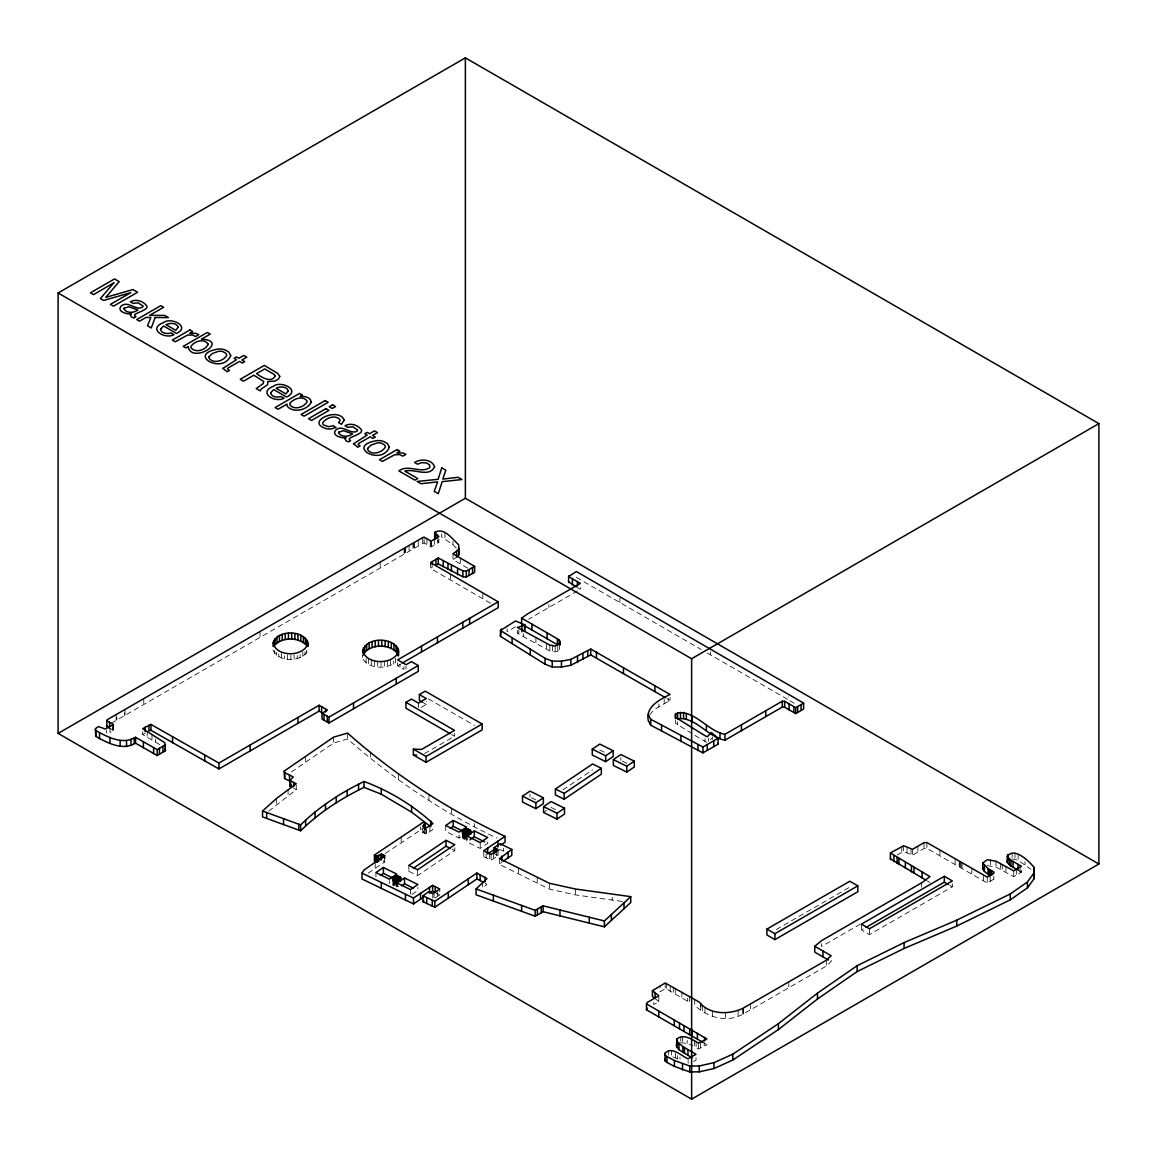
<?xml version="1.0" encoding="UTF-8"?>
<svg xmlns="http://www.w3.org/2000/svg" width="1157" height="1157" viewBox="0 0 1157 1157"><rect width="100%" height="100%" fill="white"/><g stroke="black" fill="none" stroke-linecap="round" stroke-linejoin="round"><path stroke-width="0.75" stroke-dasharray="5 3.75" d="M362.633 657.48L362.72 655.542M897.311 854.849L903.588 851.653L912.555 855.153L923.995 848.544L926.902 848.428L987.239 882.993L993.805 879.219L994.051 878.091M517.367 630.406L517.367 633.342L549.85 650.986L555.186 651.912L557.746 651.16L560.205 647.906M368.143 873.159L384.384 862.211L383.083 860.678M675.442 720.146L675.529 723.241L693.405 734.493M273.052 649.93C278.259 662.542 300.661 662.469 307.545 651.319M393.134 883.456L393.018 885.206L393.018 880.795M649.713 714.997L653.676 710.08L670.048 700.332L670.048 697.396M423.824 830.972L422.782 832.563L426.615 833.749L432.993 829.453L430.664 826.662M622.307 901.462L575.477 894.911L549.358 889.111L499.52 864.481L501.892 862.023M463.306 836.034C460.79 838.926 466.445 840.604 468.599 839.519M710.384 739.453L711.425 738.397L712.452 739.193L712.452 736.257M467.717 568.188L452.994 559.684L456.682 557.023M694.721 999.46L694.721 1005.346C707.361 1017.495 726.871 1023.265 743.286 1013.98L826.3 966.095L831.145 961.612L831.145 958.661M268.684 811.202L296.25 789.624L296.25 785.213M111.419 723.183L422.681 543.486L424.098 543.009L431.098 547.044L438.865 542.373L438.865 536.501M363.182 659.389C370.153 669.339 386.308 669.194 395.564 662.513L395.564 656.641M490.525 603.187L430.578 568.492L432.14 567.407L432.14 564.457M498.074 849.672L498.074 855.558L491.118 860.258L483.742 856.672L486.359 854.849M291.362 772.037L333.52 743.083L347.534 738.947C392.744 778.56 442.451 812.561 497.004 838.116M385.324 853.432L423.144 828.238M454.773 847.618L454.773 850.554L417.59 875.603L408.84 871.279L411.82 869.283M445.705 825.505L445.705 831.391L459.098 838.015L465.1 833.966M562.837 789.898L592.572 769.868M411.935 894.477L417.923 890.427L417.923 887.491M466.821 835.947L466.821 841.833L480.213 848.457L487.704 843.395L487.704 840.459M543.602 812.489L546.596 810.464M435.119 898.006L439.747 894.896L439.747 889.01M498.783 850.424L500.128 849.542L507.749 853.316M987.326 865.595L995.946 867.056L1013.749 876.731L1021.457 872.176L1021.457 869.24M577.488 590.938L528.662 619.169M113.487 724.542L113.487 730.414L110.002 732.424L110.002 728.028M159.666 744.616L142.658 734.536L145.218 733.061M403.981 666.446L403.981 669.397L397.661 665.738L400.64 664.017M421.047 707.462L426.311 704.425L426.311 701.489M424.547 753.583L454.527 736.271L454.527 733.336M689.586 996.495L689.586 1002.381L666.634 989.119L665.188 988.859L660.04 991.838L660.04 985.952M776.289 929.548L849.802 887.115M658.796 995.787L658.796 1001.658L653.748 1004.58L653.748 998.708M860.331 924.125L821.615 946.469L821.615 943.534M952.341 883.847L952.341 886.783L869.442 934.639L861.43 930.011L864.554 928.218M694.504 1040.75L694.504 1046.622L698.524 1048.951L706.913 1044.843L704.584 1043.339M693.65 1061.548L696.022 1060.174L696.022 1057.223M515.472 626.834L507.099 631.621L507.099 628.685M743.286 1013.98L743.401 1008.065M517.367 633.342L518.857 632.85L518.857 629.914M398.818 886.551L397.343 886.797L397.343 882.401M680.793 1042.688L687.2 1043.368L692.638 1045.581M1012.086 858.841L1018.117 860.258L1030.93 869.283M672.81 1056.919L679.998 1059.986L679.998 1057.05M393.337 881.215L393.337 885.611L395.087 886.566L395.087 880.679M694.88 735.404L707.216 742.664M296.25 789.624L293.647 788.336M599.76 749.967L604.229 752.18M622.35 761.147L626.819 763.36M531.468 797.737L535.937 799.95M555.548 809.654L551.094 807.441L551.094 804.505M494.936 853.996L498.074 855.558M451.852 849.108L454.773 850.554M435.234 892.524L439.747 894.896M456.335 548.158L452.922 544.585L441.338 536.79L441.338 533.854M576.374 577.401L701.171 649.453M707.419 653.069L788.351 699.783L788.351 696.847M577.43 587.582L580.351 589.26L580.351 586.324M1018.059 870.209L1021.457 872.176M667.025 698.582L670.048 700.332M949.666 885.25L952.341 886.783M927.336 880.983L929.953 882.487M428.321 698.814L474.471 725.468M422.16 702.024L426.311 704.425M451.49 734.507L454.527 736.271M109.553 728.158L113.487 730.414M789.869 700.708L795.987 704.382M655.079 998.433L658.796 1001.658M485.202 883.066L486.923 884.512L482.527 887.867L482.527 883.471M437.259 540.883L438.865 542.373M1025.001 861.69L1025.001 864.641M1020.069 867.2L1020.069 873.087M1018.117 854.387L1018.117 860.258M1016.352 869.355L1016.352 875.242M1014.964 853.056L1014.964 858.942M1013.749 870.859L1013.749 876.731M1012.086 852.955L1012.086 857.366M1005.997 866.477L1005.997 872.364M1002.237 864.308L1002.237 870.18M1000.631 863.382L1000.631 869.254M995.946 861.184L995.946 867.056M993.805 876.268L993.805 879.219M990.609 859.709L990.609 865.595M990.175 876.89L990.175 881.301M987.239 877.122L987.239 882.993M983.58 875.271L983.58 881.157M971.808 868.488L971.808 874.359M962.089 862.862L962.089 868.748M960.99 862.225L960.99 868.112M960.035 861.69L960.035 867.562M959.24 861.227L959.24 867.099M955.103 858.841L955.103 864.713M939.932 850.077L939.932 855.949M926.902 842.556L926.902 848.428M923.995 842.672L923.995 848.544M921.652 882.834L921.652 887.245M917.891 846.186L917.891 852.073M912.555 849.281L912.555 855.153M911.007 849.18L911.007 855.066M907.088 847.387L907.088 853.259M903.588 845.781L903.588 851.653M901.78 846.389L901.78 852.261M869.442 928.767L869.442 934.639M861.43 924.139L861.43 930.011M826.3 960.223L826.3 966.095M788.814 981.859L788.814 987.731M750.618 1003.914L750.618 1009.786M743.112 1008.224L743.112 1014.111M742.924 1008.354L742.924 1014.226M738.079 1010.582L738.079 1016.453M725.453 1012.78L725.453 1018.666M712.64 1011.146L712.64 1017.017M710.543 651.926L710.543 654.862M708.59 738.34L708.59 741.275M705.018 738.658L705.018 741.608M704.989 1007.675L704.989 1013.546M704.165 1040.548L704.165 1046.434M702.545 1005.78L702.545 1011.652M700.694 1006.662L700.694 1009.598M700.477 1042.688L700.477 1048.56M698.524 1043.064L698.524 1048.951M696.124 1041.676L696.124 1047.562M688.14 1060.275L688.14 1063.225M687.677 998.332L687.677 1001.282M687.2 1040.432L687.2 1043.368M682.543 1036.441L682.543 1042.327M681.878 992.055L681.878 997.927M680.793 1036.802L680.793 1041.213M677.612 1055.676L677.612 1058.612M677.409 721.751L677.409 724.701M675.457 1053.333L675.457 1057.744M675.269 988.223L675.269 994.109M673.258 987.066L673.258 992.952M671.494 1050.628L671.494 1055.039M670.192 986.776L670.192 991.187M668.356 698.365L668.356 701.301M668.457 1050.643L668.457 1055.054M666.634 983.248L666.634 989.119M665.188 982.987L665.188 988.859M664.176 699.305L664.176 703.716M658.839 703.861L658.839 706.797M620.861 757.473L620.861 760.409M619.906 598.126L619.906 602.537M612.169 897.254L612.169 900.204M575.477 889.024L575.477 894.911M559.626 645.244L559.626 649.655M557.746 645.273L557.746 651.16M555.186 646.025L555.186 651.912M552.482 645.924L552.482 651.796M549.85 645.114L549.85 650.986M549.358 883.239L549.358 889.111M548.881 604.561L548.881 607.497M546.654 643.393L546.654 649.279M537.253 877.252L537.253 883.138M535.908 637.55L535.908 643.422M529.978 794.064L529.978 796.999M523.383 633.674L523.383 636.61M518.596 868.025L518.596 873.911M503.555 848.298L503.555 851.234M499.52 858.595L499.52 864.481M496.671 850.641L496.671 856.513M493.345 852.883L493.345 858.769M491.118 854.387L491.118 860.258M489.642 853.707L489.642 859.593M486.142 853.447L486.142 857.858M483.742 850.785L483.742 856.672M482.859 592.789L482.859 598.675M480.213 842.571L480.213 848.457M474.515 823.625L474.515 826.575M467.124 835.368L467.124 839.78M466.358 835.368L466.358 839.78M465.591 833.821L465.591 839.693M464.854 833.662L464.854 839.534M464.174 833.402L464.174 839.288M463.581 833.083L463.581 838.955M463.118 832.707L463.118 838.579M462.8 832.302L462.8 838.174M462.569 832.895L462.612 837.74M460.327 558.05L460.327 563.922M459.098 835.079L459.098 838.015M452.922 541.65L452.922 544.585M452.994 553.813L452.994 559.684M451.447 808.164L451.447 814.051M450.463 574.089L450.463 579.961M444.939 532.77L444.939 538.641M437.925 537.224L437.925 543.11M437.303 890.659L437.303 896.53M434.323 539.307L434.323 545.193M434.02 892.871L434.02 898.743M432.79 893.638L432.79 898.049M431.344 541.028L431.344 546.899M431.098 541.172L431.098 547.044M430.578 562.62L430.578 568.492M430.216 540.666L430.216 546.538M429.84 825.693L429.84 831.579M428.987 795.119L428.987 800.991M426.933 538.772L426.933 544.643M426.615 829.338L426.615 833.749M425.776 828.166L425.776 834.052M424.301 828.918L424.301 833.329M424.098 538.598L424.098 543.009M422.782 828.166L422.782 832.563M422.681 537.6L422.681 543.486M420.526 826.778L420.526 829.714M418.429 703.094L418.429 707.505M418.227 540.174L418.227 546.046M417.59 869.731L417.59 875.603M414.293 542.431L414.293 548.317M413.844 542.705L413.844 548.577M412.962 543.212L412.962 549.083M410.431 889.603L410.431 894.014M409.072 545.453L409.072 551.339M408.84 865.407L408.84 871.279M406.049 666.172L406.049 669.122M405.471 547.536L405.471 553.408M404.878 547.868L404.878 553.755M404.473 548.1L404.473 553.986M404.097 548.317L404.097 554.203M401.161 836.873L401.161 842.759M399.975 664.132L399.975 667.068M398.326 774.713L398.326 780.585M397.661 662.802L397.661 665.738M397.039 882.979L397.039 885.915M396.576 882.401L396.576 886.812M395.81 880.853L395.81 886.725M394.392 880.434L394.392 886.32M393.799 880.115L393.799 885.987M393.322 661.153L393.322 664.089M390.589 659.519L390.589 665.391M389.33 880.636L389.33 883.572M387.552 660.459L387.552 666.331M384.384 857.8L384.384 862.211M384.341 661.037L384.341 666.909M381.015 661.254L381.015 667.141M380.205 562.114L380.205 568M377.674 661.124L377.674 666.996M375.938 872.537L375.938 876.948M375.186 862.543L375.186 868.415M374.405 660.633L374.405 666.504M371.325 659.779L371.325 665.665M370.341 752.571L370.341 756.982M368.519 658.579L368.519 664.451M366.118 658.521L366.118 662.932M347.534 733.061L347.534 738.947M333.52 737.197L333.52 743.083M306.562 650.191L306.562 653.127M305.549 756.418L305.549 762.289M304.985 651.883L304.985 654.819M302.801 651.941L302.801 656.352M300.155 654.674L300.155 657.61M297.219 655.585L297.219 658.521M294.095 654.674L294.095 659.085M290.87 654.891L290.87 659.302M288.079 789.479L288.079 795.351M287.63 654.761L287.63 659.172M284.477 655.759L284.477 658.695M281.484 653.459L281.484 657.87M278.75 653.763L278.75 656.699M276.436 652.288L276.436 655.224M276.552 798.417L276.552 804.289M274.701 650.624L274.701 653.56M260.007 631.52L260.007 637.391M155.53 739.121L155.53 742.056M151.986 734.131L151.986 740.017M147.17 731.354L147.17 737.24M143.772 698.626L143.772 704.497M142.658 731.6L142.658 734.536M125.014 709.458L125.014 715.33M124.363 712.77L124.363 715.706M116.828 717.109L116.828 720.059M116.134 714.578L116.134 720.464M113.111 724.759L113.111 730.631M112.764 725.598L112.764 730.009M106.473 730.053L106.473 732.988"/><path stroke-width="1.5" d="M273.124 642.178C274.961 657.234 303.756 657.436 307.921 643.581C304.493 628.526 271.953 629.422 273.124 646.589M362.72 649.67C364.614 665.188 394.291 665.391 398.587 651.116C395.115 636.119 363.761 636.422 362.72 652.606M665.029 1059.118L665.087 1060.781L666.953 1062.444L674.43 1066.407L689.789 1071.917L699.262 1071.845L713.985 1068.533L732.786 1060.043L778.401 1029.571L817.478 999.012L857.135 971.576L904.08 948.48L956.767 926.048L1010.263 899.828L1027.445 887.853L1033.736 879.161L1034.156 867.576C1029.368 861.198 1013.633 846.374 1007.255 856.556L1010.972 860.229L1021.457 866.304L1013.749 870.859L995.946 861.184L987.326 859.723L982.756 862.963L982.756 868.835L984.39 871.438L990.146 875.835L990.146 869.948M1033.736 879.161L1034.156 867.576M1016.815 869.486L1010.972 866.116L1007.255 862.442L1007.978 854.618M803.623 703.109L795.712 707.679L784.634 701.33L782.277 701.214L724.962 734.305C707.91 731.369 695.487 710.456 677.597 712.943L677.597 718.83C695.487 716.328 707.91 737.255 724.962 740.176L782.277 707.086L784.634 707.202L795.712 713.565L803.623 708.995L803.623 703.109L576.374 571.529L568.564 576.591L580.351 583.388L527.115 614.193L521.605 618.142L521.605 624.028M576.172 586.859L568.651 581.855M691.987 1057.816L678.971 1049.688L676.57 1046.651L676.802 1039.015C683.628 1033.288 692.146 1039.593 698.524 1043.064L706.913 1038.957L646.474 1003.914L647.501 1002.309L658.796 995.787L652.432 990.638L665.188 982.987L699.305 1002.121C709.371 1015.007 729.734 1014.863 743.286 1008.109L826.3 960.223L831.145 955.725L814.745 946.252L821.615 940.598L921.652 882.834L929.953 876.616L890.398 852.955L903.588 845.781L912.555 849.281L923.995 842.672L926.902 842.556L987.239 877.122L993.805 873.333L994.051 872.204L988.092 868.719L982.756 862.963M676.57 1046.651L676.802 1039.015M392.888 878.004C392.773 881.764 399.729 881.909 401.031 878.857C400.467 874.345 390.574 875.589 392.888 880.954M462.67 830.986C462.554 834.732 469.511 834.877 470.812 831.84C470.248 827.313 460.356 828.557 462.67 833.922M677.597 712.943L675.442 714.274L675.529 717.354L705.018 735.722L707.216 736.792L711.425 732.526L718.078 738.282L718.078 744.153L702.935 752.889L650.668 725.135L648.267 720.551C645.447 706.479 659.808 699.696 670.048 694.446L590.706 649.019L570.82 659.403L561.478 661.153L552.251 661.139L545.048 658.304L500.446 630.478L515.472 620.962L524.728 624.766L524.584 630.97L524.728 624.766M521.605 618.142L557.414 638.823L559.438 640.298L559.626 643.784L555.186 646.025L549.85 645.114L517.367 627.456L524.584 625.098M362.72 655.542C368.736 643.032 391.76 643.061 398.355 655.064M425.096 829.627L425.226 823.394L423.144 822.352L374.42 855.037L374.42 860.909L376.965 861.994L378.845 861.17L378.845 855.298M374.42 855.037L376.965 856.122L381.738 854.126L384.688 855.587L363.934 870.122L361.996 873.101L361.996 878.973L413.512 903.921L423.52 897.181M665.521 697.714L590.706 654.905L570.82 665.275L561.478 667.025L552.251 667.01L545.048 664.176L500.446 636.364L501.343 629.075M703.152 1042.5L646.474 1009.786L647.501 1008.181M109.553 728.158L106.589 726.437L107.095 719.799L422.681 537.6L424.098 537.123L431.098 541.172L438.865 536.501L434.656 532.582C443.883 526.551 452.474 539.321 458.606 544.672L459.329 554.405L456.682 557.023L456.682 551.137L459.329 548.519M106.589 726.437L107.095 725.685M456.682 551.137L452.994 553.813L474.63 566.38L466.314 571.139L462.887 570.907L438.272 557.992L430.578 562.62L498.204 601.814L397.661 659.866L406.049 664.711L411.444 661.602L418.27 665.55L418.27 671.422L328.964 722.98L322.08 719.076L322.08 713.189L327.445 710.08L319.101 705.249L218.919 763.042L150.96 724.441L142.658 728.664L164.844 742.736L165.465 750.676L157.193 755.535L135.571 743.184C122.642 750.98 107.587 743.011 95.785 736.416L95.366 729.243L96.219 728.028L98.591 726.596L105.301 728.997L113.487 724.542L106.589 720.565M676.57 1040.765L682.89 1046.666L696.022 1054.287L688.14 1058.814C681.892 1056.341 671.566 1045.74 665.029 1053.246L665.087 1054.895L666.953 1056.558L674.43 1060.535L689.789 1066.045L699.262 1065.973L713.985 1062.647L732.786 1054.172L778.401 1023.685L817.478 993.14L857.135 965.705L904.08 942.608L956.767 920.162L1010.263 893.956L1027.445 881.981L1033.736 873.275M306.865 639.893L306.865 645.765C298.882 636.683 281.397 636.654 273.804 646.213L273.804 640.342M982.756 868.835L983.45 867.952M494.111 853.562L494.111 847.691L500.128 843.67L511.813 849.469L499.52 858.595L549.358 883.239L575.477 889.024L630.753 896.632L630.753 902.518L604.402 926.829L543.154 911.716L535.156 916.214L476.077 894.795L476.077 888.923L486.923 878.64L476.872 873.072L434.858 901.332L422.927 895.778L422.927 901.665L434.858 907.204L476.872 878.958L476.872 873.072M425.096 823.741L422.638 826.358L425.776 828.166L432.993 823.582C413.223 805.33 389.345 790.838 364.05 781.51C340.925 792.733 318.999 806.834 300.632 824.912L300.632 830.798L262.538 816.9L262.538 811.014L276.552 798.417L296.25 783.752L289.915 780.469L293.3 776.954L284.651 772.659L284.26 771.039L333.52 737.197L347.534 733.061C394.841 774.944 447.759 809.582 505.031 836.352L505.031 842.238L500.721 845.145M300.632 830.798C318.999 812.706 340.925 798.605 364.05 787.382L381.275 794.179L411.588 812.127L430.664 826.662L430.664 820.79M290.696 780.989L290.696 786.876L289.915 786.341L291.289 785.053M604.402 926.829L604.402 920.958L630.753 896.632M422.927 901.665L423.939 900.855M422.927 895.778L428.77 891.729L432.79 893.638L439.747 889.01L432.602 885.336L413.512 898.034L413.512 903.921M505.031 836.352L483.742 850.785L491.118 854.387L498.074 849.672L494.111 847.691M383.43 867.49L375.938 872.537L389.33 879.161L396.822 874.114L383.43 867.49L383.43 873.361L380.422 875.386M453.211 820.458L445.705 825.505L459.098 832.129L466.589 827.081L453.211 820.458L453.211 826.344L450.203 828.354M446.023 840.344L408.84 865.407L417.59 869.731L454.773 844.682L446.023 840.344L446.023 846.23L413.309 868.271M522.487 796.175L529.978 791.128L543.371 797.752L543.371 803.623L535.879 808.671L522.487 802.047L522.487 796.175L535.879 802.799L543.371 797.752M592.268 749.143L599.76 744.096L613.152 750.719L613.152 756.591L605.661 761.639L592.268 755.015L592.268 749.143L605.661 755.767L613.152 750.719M404.531 877.932L397.039 882.979L410.431 889.603L417.923 884.555L404.531 877.932L404.531 883.803L401.537 885.828M474.312 830.9L466.821 835.947L480.213 842.571L487.704 837.523L474.312 830.9L474.312 836.771L469.814 839.808M555.403 789.031L592.572 763.982L601.322 768.306L601.322 774.192L564.153 799.241L555.403 794.917L555.403 789.031L564.153 793.369L601.322 768.306M543.602 806.617L551.094 801.57L564.486 808.193L564.486 814.065L556.994 819.113L543.602 812.489L543.602 806.617L556.994 813.241L564.486 808.193M613.369 759.585L620.861 754.538L634.267 761.161L634.267 767.033L626.761 772.081L613.369 765.457L613.369 759.585L626.761 766.209L634.267 761.161M494.936 849.036L487.661 853.938L487.661 848.067M503.136 861.184L511.813 855.341L511.813 849.469M435.234 886.638L435.234 892.524L432.602 891.223L429.507 893.132L429.507 887.26M95.366 729.243L95.785 730.544C107.587 737.125 122.642 745.094 135.571 737.298L157.193 749.649L165.465 744.79M58.11 292.981L465.374 57.85L1098.89 423.607L1098.89 864.019L691.626 1099.15L58.11 733.393L58.11 292.981L691.626 658.738L1098.89 423.607M58.11 733.393L465.374 498.262L1098.89 864.019M435.451 532.119L435.263 539.032L435.451 537.991M474.63 566.38L474.63 572.252L466.314 577.01L462.887 576.793L438.272 563.864L435.9 565.238L435.9 559.352M148.949 725.02L148.949 730.906L150.96 730.313L218.919 768.928L319.101 711.136L321.617 712.582L321.617 706.71M402.13 663.149L498.204 607.685L498.204 601.814M322.08 713.189L328.964 717.109L418.27 665.55M449.972 733.639L405.919 708.2L405.919 702.313L411.487 699.103L418.429 703.094L426.311 698.539L419.384 694.547L419.384 700.419L422.16 702.024M419.384 694.547L425.241 691.163L482.165 724.022L482.165 729.908L426.036 762.304L413.367 755L413.367 749.114L421.553 749.432L454.527 730.385L405.919 702.313M413.367 749.114L426.036 756.432L482.165 724.022M648.267 714.679L650.668 719.249L702.935 747.017L718.078 738.282M766.903 929.085L849.802 881.229L857.814 885.857L857.814 891.743L774.915 939.6L766.903 934.972L766.903 929.085L774.915 933.713L774.915 939.6M774.915 933.713L857.814 885.857M944.329 876.283L861.43 924.139L869.442 928.767L952.341 880.911L944.329 876.283L944.329 882.155L948.335 884.469M866.116 927.307L944.329 882.155M476.077 888.923L535.156 910.328L543.154 905.844L604.402 920.958M676.802 1044.887L677.828 1044.395M413.367 755L416.636 755.116M262.538 811.014L300.632 824.912M361.996 873.101L413.512 898.034M453.211 826.344L462.135 830.755M474.312 836.771L484.725 841.934M446.023 846.23L450.391 848.385M284.26 771.039L284.651 778.545L289.51 780.946L289.51 775.074M476.872 878.958L483.93 882.444M383.43 873.361L392.353 877.787M404.531 883.803L413.468 888.229M523.08 624.881L557.414 644.709L557.414 638.823M890.398 858.841L926.034 880.231M828.412 960.021L814.745 952.139L814.745 946.252M717.644 743.401L718.078 744.153M164.844 748.608L165.465 750.676M458.852 551.831L459.329 554.405M1027.445 881.981L1027.445 887.853M1018.059 864.337L1018.059 870.209M1013.069 861.444L1013.069 867.331M1010.972 860.229L1010.972 866.116M1010.263 893.956L1010.263 899.828M1009.323 858.856L1009.323 864.742M1007.834 854.69L1007.834 860.577M1007.458 854.922L1007.255 862.442M991.723 870.859L991.723 875.271M988.092 868.719L988.092 874.591M984.39 865.566L984.39 871.438M956.767 920.162L956.767 926.048M922.115 872.089L922.115 877.961M913.972 867.388L913.972 873.26M911.441 865.928L911.441 871.799M905.367 862.413L905.367 868.285M904.08 942.608L904.08 948.48M898.931 858.696L898.931 864.583M897.138 857.67L897.138 863.541M893.927 855.804L893.927 861.69M890.398 852.955L890.456 859.694M857.135 965.705L857.135 971.576M822.945 950.996L822.945 956.868M817.478 993.14L817.478 999.012M801.049 704.599L801.049 710.485M797.679 706.551L797.679 712.423M795.712 707.679L795.712 713.565M793.89 706.667L793.89 712.553M789.146 703.933L789.146 709.82M784.634 701.33L784.634 707.202M782.277 701.214L782.277 707.086M778.401 1023.685L778.401 1029.571M765.775 710.731L765.775 716.617M741.449 724.788L741.449 730.66M732.786 1054.172L732.786 1060.043M724.962 734.305L724.962 740.176M720.001 732.699L720.001 738.571M713.985 1062.647L713.985 1068.533M713.724 740.798L713.724 746.67M707.289 744.501L707.289 750.372M706.392 724.832L706.392 730.718M704.584 1037.453L704.584 1040.389M702.935 747.017L702.935 752.889M700.694 1003.726L700.694 1006.662M699.262 1065.973L699.262 1071.845M697.946 744.689L697.946 750.575M697.382 1033.302L697.382 1039.174M692.088 716.573L692.088 722.46M691.9 1030.135L691.9 1036.007M691.626 658.738L691.626 1099.15M689.789 1066.045L689.789 1071.917M689.688 1028.862L689.688 1034.734M687.952 1049.601L687.952 1055.473M686.347 713.276L686.347 719.148M684.481 1047.591L684.481 1053.463M683.961 1025.55L683.961 1031.422M683.57 712.394L683.57 718.28M682.89 1046.666L682.89 1052.537M682.5 1064.035L682.5 1069.907M680.909 735.65L680.909 741.521M680.504 712.293L680.504 718.164M679.492 1022.976L679.492 1028.848M678.971 1043.802L678.971 1049.688M675.442 714.274L675.442 718.685M674.43 1060.535L674.43 1066.407M674.3 1019.968L674.3 1025.854M666.953 1056.558L666.953 1062.444M665.029 1053.246L665.087 1060.781M661.558 725.294L661.558 731.166M658.781 1011.016L658.781 1016.887M655.079 992.561L655.079 998.433L652.432 996.524L652.432 990.638M654.934 685.725L654.934 691.597M650.668 719.249L650.668 725.135M646.474 1003.914L646.474 1009.786M626.761 766.209L626.761 772.081M624.013 902.865L624.013 908.737M623.464 667.56L623.464 673.432M611.402 914.493L611.402 920.379M605.661 755.767L605.661 761.639M596.462 651.97L596.462 657.841M590.706 649.019L590.706 654.905M589.275 917.226L589.275 923.098M587.785 650.711L587.785 656.597M582.94 653.503L582.94 659.389M577.531 656.641L577.531 662.513M577.43 581.696L577.43 586.107M572.426 578.818L572.426 584.69M570.82 659.403L570.82 665.275M568.651 575.984L568.564 582.463M564.153 793.369L564.153 799.241M561.478 661.153L561.478 667.025M560.205 642.019L560.205 644.97M559.974 909.995L559.974 915.867M559.438 640.298L559.438 644.695M556.994 813.241L556.994 819.113M552.251 661.139L552.251 667.01M547.116 632.879L547.116 638.751M545.048 658.304L545.048 664.176M543.154 905.844L543.154 911.716M541.216 906.9L541.216 912.786M537.412 909.055L537.412 914.927M535.879 802.799L535.879 808.671M535.156 910.328L535.156 916.214M531.916 624.1L531.916 629.972M530.296 649.193L530.296 655.064M521.937 625.966L521.937 631.838M521.605 905.425L521.605 911.311M512.117 637.811L512.117 643.697M508.125 851.957L508.125 857.829M501.892 856.151L501.892 860.562M500.446 630.478L500.446 636.364M497.857 841.197L497.857 847.069M496.83 849.064L496.83 852M494.936 848.124L494.936 852.521M493.359 895.185L493.359 901.057M485.202 877.194L485.202 881.591M480.155 874.692L480.155 880.578M472.548 567.581L472.548 573.467M470.725 830.943L470.841 834.327M470.48 830.524L470.48 833.459M470.089 830.133L470.089 833.069M469.626 618.315L469.626 624.187M469.554 829.786L469.554 834.197M469.062 569.606L469.062 575.477M468.903 829.497L468.903 835.368M468.281 878.799L468.281 884.671M468.195 829.28L468.195 835.166M467.442 829.164L467.442 835.036M466.676 829.121L466.676 835.007M466.314 571.139L466.314 577.01M465.909 829.179L465.909 835.05M465.374 57.85L465.374 498.262M465.172 829.294L465.172 835.18M464.478 829.497L464.478 833.908M463.841 829.786L463.841 834.197M463.306 830.148L463.306 833.083M462.887 570.907L462.887 576.793M462.8 622.249L462.8 628.135M462.916 830.552L462.916 833.488M457.565 568.825L457.565 574.711M451.432 565.556L451.432 571.428M448.251 892.307L448.251 898.179M447.976 563.56L447.976 569.432M443.232 560.827L443.232 566.699M438.272 557.992L438.272 563.864M437.447 636.885L437.447 642.771M437.259 535.011L437.259 537.947M434.786 532.495L434.786 538.381M434.858 901.332L434.858 907.204M434.656 532.582L434.656 538.453M432.602 885.336L432.602 891.223M432.14 561.521L432.14 564.457M432.284 900.406L432.284 906.293M426.745 897.673L426.745 903.545M426.036 756.432L426.036 762.304M425.226 823.394L425.226 829.265M423.824 825.086L423.824 828.036M421.538 646.069L421.538 651.955M420.526 893.32L420.526 899.191M411.588 806.255L411.588 812.127M405.471 894.592L405.471 900.479M400.698 877.556L400.698 880.491M400.308 877.165L400.308 881.576M399.772 876.818L399.772 881.215M399.122 876.514L399.122 880.925M398.587 651.116L398.587 655.527M398.413 876.312L398.413 880.723M398.355 649.178L398.196 655.976M397.675 876.196L397.675 880.607M397.502 647.298L397.502 653.184M396.894 876.153L396.894 880.564M396.244 678.262L396.244 684.149M396.027 645.519L396.027 651.405M396.128 876.196L396.128 880.607M395.39 876.326L395.39 880.737M394.696 876.529L394.696 880.94M394.074 876.818L394.074 881.229M393.93 643.899L393.93 649.771M393.539 877.18L393.539 881.591M393.134 877.584L393.134 880.52M391.297 642.511L391.297 648.397M388.333 641.484L388.333 647.37M385.151 640.819L385.151 646.691M384.688 855.587L384.688 858.537M383.083 854.792L383.083 857.742M381.839 640.501L381.839 646.387M381.738 854.126L381.738 858.537M381.275 788.307L381.275 794.179M381.304 882.646L381.304 888.518M381.029 854.329L381.029 860.201M378.498 640.544L378.498 646.43M376.965 856.122L376.965 861.994M376.502 856.064L376.502 861.936M375.389 855.515L375.389 861.387M375.215 640.949L375.215 646.835M372.077 641.716L372.077 647.587M369.184 642.829L369.184 648.715M366.668 644.29L366.668 650.162M364.73 645.953L364.73 651.839M364.05 781.51L364.05 787.382M363.414 647.761L363.414 653.647M358.554 784.215L358.554 790.101M353.521 702.935L353.521 708.807M347.158 790.332L347.158 796.204M336.268 796.855L336.268 802.741M328.964 717.109L328.964 722.98M327.286 716.197L327.286 722.084M325.623 709.01L325.623 711.96M325.493 804.101L325.493 809.972M324.018 714.317L324.018 720.189M319.101 705.249L319.101 711.136M315.08 811.983L315.08 817.869M307.921 643.581L307.921 646.517M307.69 641.716L307.69 646.127M305.636 820.125L305.636 826.011M305.434 638.158L305.434 644.044M303.409 636.581L303.409 642.468M300.849 635.251L300.849 641.123M298.766 824.232L298.766 830.119M297.971 634.253L297.971 640.125M297.956 717.427L297.956 723.299M294.89 633.602L294.89 639.474M293.647 782.45L293.647 786.861M291.68 633.298L291.68 639.17M289.915 780.469L289.915 786.341M288.44 633.342L288.44 639.214M285.244 633.732L285.244 639.604M284.651 772.659L284.651 778.545M283.595 818.693L283.595 824.579M282.207 634.47L282.207 640.342M279.401 635.555L279.401 641.426M276.957 636.957L276.957 642.844M275.077 638.577L275.077 644.463M266.66 812.518L266.66 818.389M250.114 745.05L250.114 750.922M218.919 763.042L218.919 768.928M204.746 755.492L204.746 761.364M172.552 736.908L172.552 742.78M162.949 746.337L162.949 752.209M159.435 748.348L159.435 754.234M157.193 749.649L157.193 755.535M153.606 747.711L153.606 753.583M150.96 724.441L150.96 730.313M145.218 727.175L145.218 731.586M143.396 741.811L143.396 747.697M135.571 737.298L135.571 743.184M134.255 737.544L134.255 743.416M131.016 739.193L131.016 745.079M126.532 740.784L126.532 746.655M120.126 740.567L120.126 746.439M109.929 737.414L109.929 743.3M109.553 722.272L109.553 726.683M99.531 732.844L99.531 738.73M95.785 730.544L95.785 736.416M344.179 420.136L341.445 424.301L338.582 422.638L340.086 420.396L339.666 419.224C334.735 414.727 326.332 417.735 322.846 422.594A5.12 2.95 0 0 0 323.541 424.952L328.574 426.702L333.144 425.776L336.007 427.439L332.117 428.683A8.518 4.917 0 0 1 326.679 428.77C303.814 422.146 338.9 406.194 344.179 420.136M222.882 368.403L227.148 371.759L229.476 370.414L227.423 369.083L228.03 368.013L239.499 361.403L242.305 363.023L244.706 361.62L241.9 360.001L246.803 357.18L243.823 355.459L238.92 358.28L236.549 356.906L234.133 358.308L236.505 359.682L222.882 368.403M353.521 443.825L357.802 447.195L360.131 445.85L358.077 444.519L358.684 443.449L370.153 436.825L372.944 438.445L375.36 437.057L372.554 435.437L377.457 432.602L374.478 430.881L369.575 433.716L367.188 432.342L364.788 433.73L367.159 435.104L353.521 443.825M160.548 329.21C161.083 333.621 167.534 334.098 170.976 332.97L173.868 334.648C164.93 339.796 147.301 328.819 163.18 322.76C170.817 316.483 191.194 326.664 176.442 333.447L163.585 326.014L160.548 329.21M270.68 392.802C271.201 397.198 277.651 397.675 281.093 396.547L284 398.225C275.048 403.374 257.418 392.397 273.298 386.337C280.934 380.06 301.312 390.242 286.574 397.025L273.703 389.591L270.68 392.802M142.803 305.969L142.716 306.938C136.237 311.638 127.82 299.663 120.906 306.345C116.727 311.869 127.501 314.444 131.45 313.822L130.336 315.066L131.479 316.96L133.807 317.973L135.976 316.7C129.627 313.735 146.563 311.45 146.982 306.851L146.823 305.983C143.367 301.022 135.803 298.665 130.379 301.803L133.127 303.394L138.117 302.83L142.803 305.969M357.455 429.883L357.368 430.867C350.889 435.567 342.472 423.578 335.559 430.274C331.365 435.799 342.154 438.373 346.102 437.751L344.988 438.98L346.131 440.889L348.459 441.887L350.629 440.629C344.28 437.664 361.215 435.379 361.635 430.78L361.476 429.912C358.019 424.952 350.455 422.594 345.032 425.733L347.78 427.323L352.769 426.759L357.455 429.883M208.925 356.891L208.824 357.773C212.541 364.397 223.966 361.071 226.786 355.242L225.846 353.304L223.2 351.742A5.684 3.283 0 0 0 218.586 351.323L212.382 353.478L208.925 356.891M367.593 448.497L367.478 449.364C371.195 456.003 382.62 452.676 385.44 446.833L384.514 444.895L381.853 443.348A5.684 3.283 0 0 0 377.24 442.914L371.035 445.083L367.593 448.497M279.748 376.329L278.591 378.946L274.701 381.174L267.744 381.535L267.686 384.659L261.193 389.085L260.224 390.864L256.218 388.55L263.246 383.589L263.724 381.463L253.817 375.23L243.476 381.188L240.222 379.308L264.302 365.41L277.767 373.407L279.748 376.329M208.144 344.207C205.874 350.079 195.171 353.507 190.963 347.664L190.905 346.594C193.841 341.113 204.601 337.96 208.144 344.207M188.157 346.666C191.382 364.484 230.489 340.939 201.492 339.131L210.227 334.084L207.363 332.435L183.182 346.391L185.915 347.953L188.157 346.666M230.72 355.575C222.607 375.258 185.988 353.999 218.586 348.995A10.254 5.915 0 0 1 225.282 350.021L228.739 351.974L230.72 355.575M389.374 447.18C381.275 466.864 344.641 445.59 377.24 440.586A10.254 5.915 0 0 1 383.936 441.612L387.393 443.579L389.374 447.18M124.117 308.21L123.944 309.107C126.952 313.446 134.053 313.113 137.914 309.931L128.846 306.779L124.117 308.21M338.77 432.14L338.596 433.036C341.604 437.375 348.705 437.042 352.567 433.861L343.499 430.708L338.77 432.14M178.221 327.142L175.763 330.338L166.001 324.712C169.703 322.803 176.471 322.499 178.221 327.142M288.339 390.719L285.88 393.915L276.133 388.289C279.82 386.38 286.589 386.076 288.339 390.719M275.164 376.141C271.186 383.574 261.034 376.835 256.536 373.653L264.765 368.909L274.108 374.449L275.164 376.141M434.584 466.835C429.001 478.043 414.09 468.137 404.907 471.174L417.735 478.579L414.944 480.184L398.818 470.885C408.363 463.87 420.541 473.893 429.724 467.659L429.681 464.969L426.6 463.002L421.654 462.626L417.547 464.203L414.553 462.467C420.555 458.548 432.197 459.155 434.584 466.835M311.204 402.173C307.429 410.229 293.083 413.483 287.11 406.064L287.052 404.068L278.085 409.26L275.12 407.553L299.605 393.409L302.483 395.072L300.155 396.417C304.248 396.041 310.857 397.097 311.204 402.173M441.772 467.862L438.113 479.302L417.142 481.457L421.076 483.727L437.65 481.862L434.237 491.335L438.286 493.663L442.162 481.645L461.99 479.533L458.1 477.291L442.784 479.085L445.85 470.219L441.772 467.862M155.154 317.51L151.263 327.952L147.489 325.782L150.873 317.495L146.129 317.38L139.534 321.183L136.7 319.549L160.794 305.636L163.629 307.285L149.643 315.355L164.67 315.413L168.445 317.596L155.154 317.51M290.277 402.781L289.857 404.892C294.167 410.446 303.886 407.278 307.039 402L307.01 400.929C302.946 395.361 294.225 398.587 290.277 402.781M113.776 282.858L100.384 298.578L103.609 300.444L130.799 292.678L110.421 304.378L113.516 306.157L137.611 292.258L132.983 289.583L105.75 297.378L119.185 281.628L114.514 278.924L90.434 292.837L93.543 294.63L113.776 282.858M189.878 329.976L172.321 340.115L175.271 341.807L187.434 335.14L192.409 334.98L195.62 336.513L198.729 334.72L195.895 333.361L189.647 333.346L192.684 331.582L189.878 329.976M325.204 400.568L301.109 414.466L304.074 416.173L328.154 402.26L325.204 400.568M325.97 408.638L308.5 418.733L311.493 420.468L328.978 410.373L325.97 408.638M332.58 404.82L329.239 406.758L332.233 408.479L335.588 406.555L332.58 404.82M397.068 449.596L379.51 459.734L382.461 461.426L394.624 454.759L399.599 454.6L402.81 456.147L405.919 454.339L403.084 452.98L396.837 452.966L399.874 451.216L397.068 449.596M989.423 875.415L989.423 869.529L989.336 875.357"/></g></svg>
